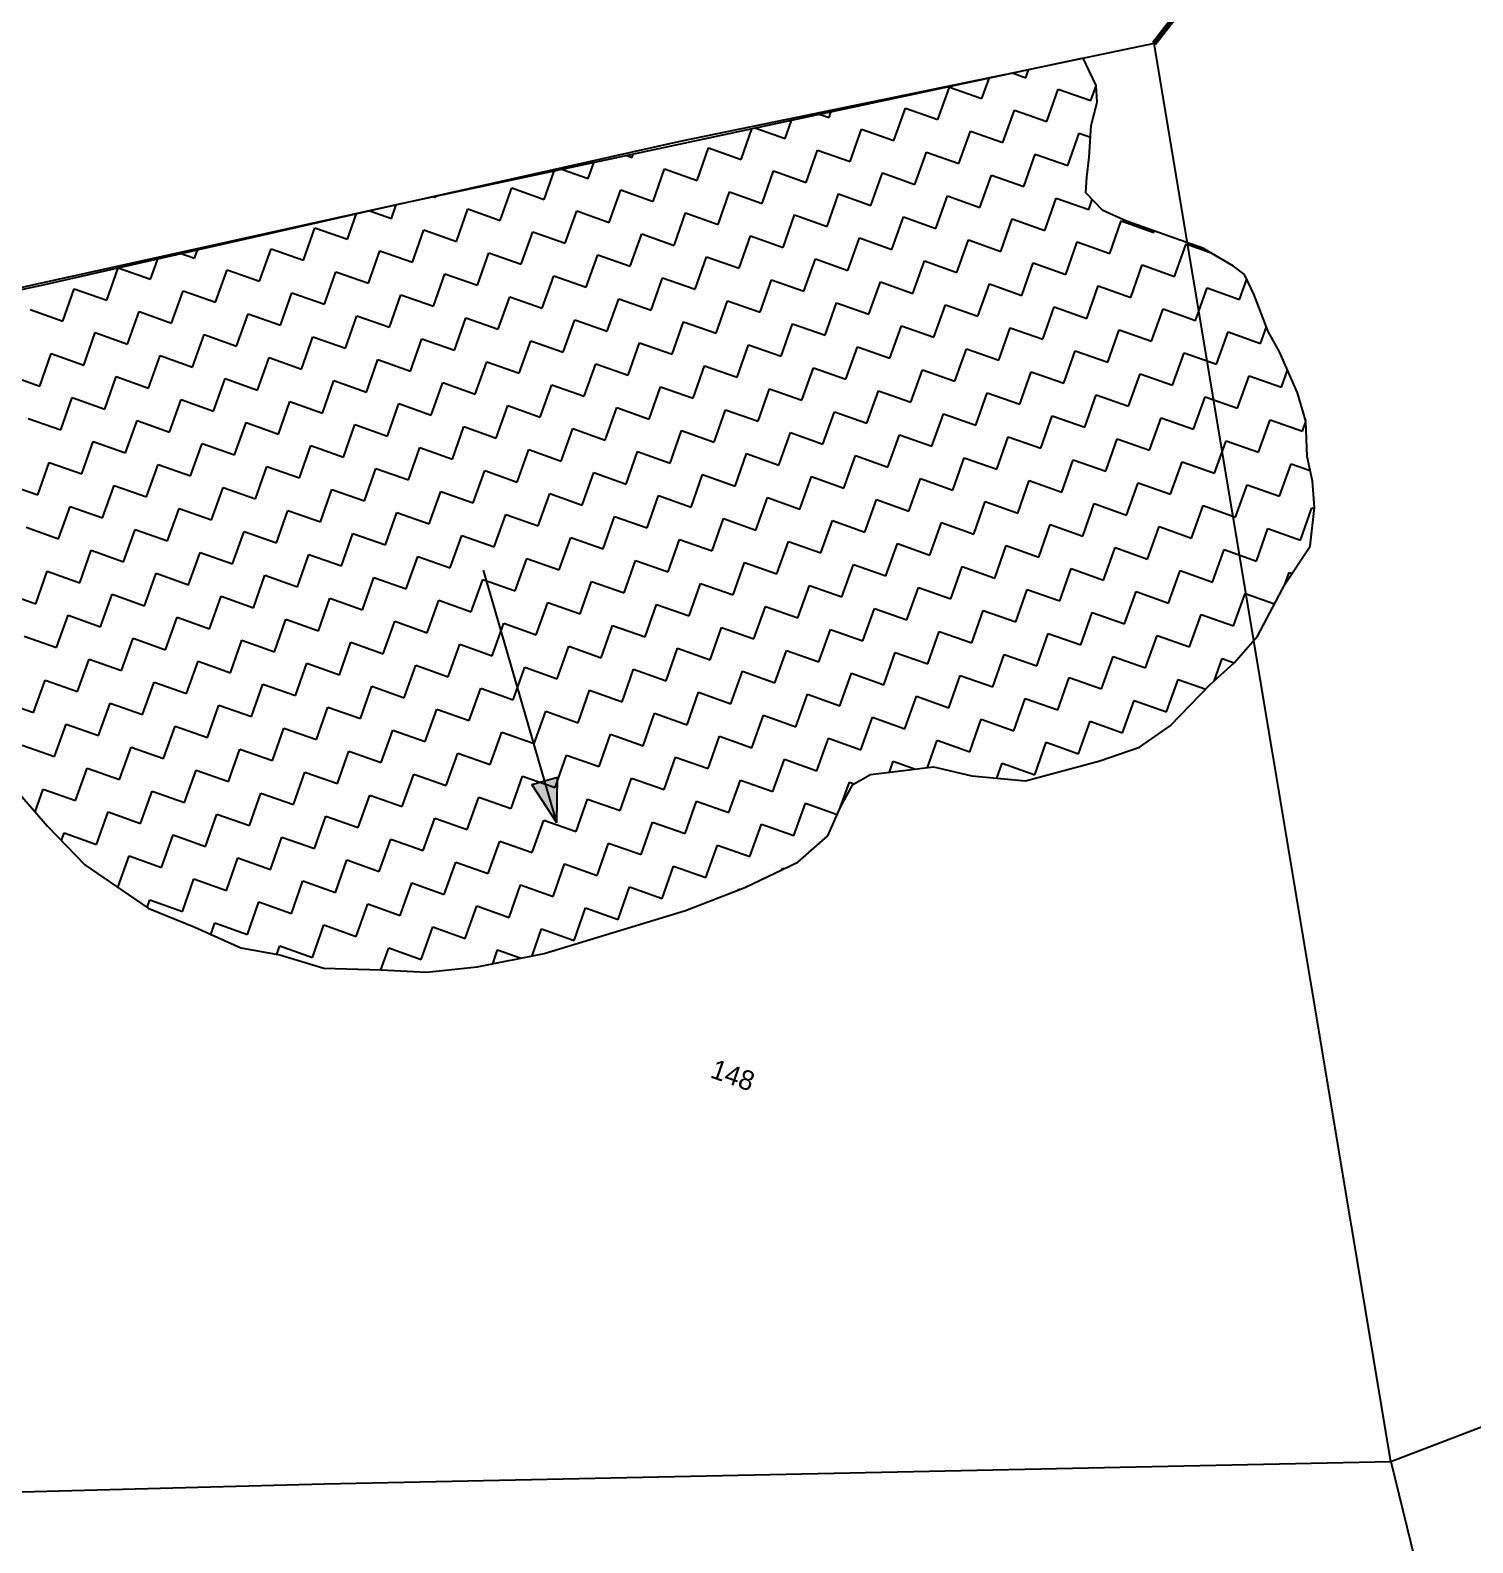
# Model space of a CAD drawing. Header units: metres. Extents: x 288063 to 291905, y 2022918 to 2025523.
# Drawn here: x 290668.3 to 290935.3, y 2024608.7 to 2024888.8 of the extents above; entities that cross this region are included whole.
import ezdxf
from ezdxf.enums import TextEntityAlignment as Align

# ---------------------------------------------------------------- set-up
doc = ezdxf.new("R2010")
doc.units = ezdxf.units.M
doc.header["$MEASUREMENT"] = 0
for name, color, linetype in [('POLY_HATCH', 12, 'Continuous'), ('POLY_PARCEL', 6, 'Continuous'), ('TEXT_PARCEL', 7, 'Continuous'), ('V_BOUND_LINE', 7, 'Continuous')]:
    doc.layers.add(name, color=color, linetype=linetype)
doc.styles.add('TEXT_MAP', font='', dxfattribs={"height": 1.8})
doc.styles.get('TEXT_MAP').set_extended_font_data('Kruti Dev 050')

msp = doc.modelspace()

# ---------------------------------------------------------------- hatches: boundary and pattern name
h = msp.add_hatch(color=256)
h.paths.add_polyline_path([(290763.51, 2024749.83), (290761.14, 2024749.14), (290765.76, 2024742.07)])
h.paths.add_polyline_path([(290765.76, 2024742.07), (290765.89, 2024750.52), (290763.51, 2024749.83)])

# ---------------------------------------------------------------- linework, layer by layer
for points in [[(290765.76, 2024742.07), (290752.2, 2024788.86)], [(290761.14, 2024749.14), (290765.89, 2024750.52)], [(290765.76, 2024742.07), (290765.89, 2024750.52)], [(290765.76, 2024742.07), (290761.14, 2024749.14)]]:
    msp.add_lwpolyline(points)
at = {"layer": 'POLY_HATCH'}
for p, q in [((290863.23, 2024883.65), (290736.33, 2024856.58)), ((290864.36, 2024881.19), (290863.23, 2024883.65)), ((290865.59, 2024878.61), (290864.36, 2024881.19)), ((290865.79, 2024875.54), (290865.59, 2024878.61)), ((290864.69, 2024871.22), (290865.79, 2024875.54)), ((290864.33, 2024865.35), (290864.69, 2024871.22)), ((290863.87, 2024861.65), (290864.33, 2024865.35)), ((290863.69, 2024858.72), (290863.87, 2024861.65)), ((290736.33, 2024856.58), (290605.32, 2024827.67)), ((290866.83, 2024855.47), (290863.69, 2024858.72)), ((290871.26, 2024853.47), (290866.83, 2024855.47)), ((290879.26, 2024850.63), (290871.26, 2024853.47)), ((290885.36, 2024848.48), (290879.26, 2024850.63)), ((290891.05, 2024845.17), (290885.36, 2024848.48)), ((290893.07, 2024843.6), (290891.05, 2024845.17)), ((290894.79, 2024839.99), (290893.07, 2024843.6)), ((290897.47, 2024833.05), (290894.79, 2024839.99)), ((290899.58, 2024829.3), (290897.47, 2024833.05)), ((290902.89, 2024821.7), (290899.58, 2024829.3)), ((290904.45, 2024816.43), (290902.89, 2024821.7)), ((290904.71, 2024809.91), (290904.45, 2024816.43)), ((290905.65, 2024805.3), (290904.71, 2024809.91)), ((290906.07, 2024800.43), (290905.65, 2024805.3)), ((290905.25, 2024793.28), (290906.07, 2024800.43)), ((290900.64, 2024786.34), (290905.25, 2024793.28)), ((290895.48, 2024776.6), (290900.64, 2024786.34)), ((290891.17, 2024771.7), (290895.48, 2024776.6)), ((290886.75, 2024767.69), (290891.17, 2024771.7)), ((290879.33, 2024760.04), (290886.75, 2024767.69)), ((290873.63, 2024756.05), (290879.33, 2024760.04)), ((290866.3, 2024753.51), (290873.63, 2024756.05)), ((290852.55, 2024749.81), (290866.3, 2024753.51)), ((290820.59, 2024749.13), (290823.82, 2024750.98)), ((290823.82, 2024750.98), (290835.47, 2024752.43)), ((290835.47, 2024752.43), (290842.6, 2024750.76)), ((290842.6, 2024750.76), (290852.55, 2024749.81)), ((290665.09, 2024748.8), (290671.47, 2024741.4)), ((290818.21, 2024744.83), (290820.59, 2024749.13)), ((290815.94, 2024739.63), (290818.21, 2024744.83)), ((290671.47, 2024741.4), (290678.37, 2024734.24)), ((290810.35, 2024734.75), (290815.94, 2024739.63)), ((290678.37, 2024734.24), (290690.1, 2024726.23)), ((290800.55, 2024730.08), (290810.35, 2024734.75)), ((290789.61, 2024725.82), (290800.55, 2024730.08)), ((290690.1, 2024726.23), (290698.73, 2024722.75)), ((290763.44, 2024717.83), (290789.61, 2024725.82)), ((290698.73, 2024722.75), (290707.22, 2024718.88)), ((290707.22, 2024718.88), (290714.48, 2024717.6)), ((290714.48, 2024717.6), (290722.62, 2024715.14)), ((290751, 2024715.38), (290763.44, 2024717.83)), ((290722.62, 2024715.14), (290733.22, 2024714.82)), ((290733.22, 2024714.82), (290741.65, 2024714.4)), ((290741.65, 2024714.4), (290751, 2024715.38))]:
    msp.add_line(p, q, dxfattribs=at)
at = {"layer": 'POLY_HATCH', "linetype": 'Continuous'}
for p, q in [((290844.46, 2024876.18), (290845.78, 2024879.93)), ((290850.27, 2024880.89), (290852.6, 2024880.06)), ((290852.6, 2024880.06), (290853.1, 2024881.49)), ((290836.32, 2024872.3), (290838.45, 2024878.31)), ((290838.45, 2024878.31), (290844.46, 2024876.18)), ((290856.48, 2024871.92), (290858.61, 2024877.94)), ((290858.61, 2024877.94), (290864.62, 2024875.81)), ((290864.62, 2024875.81), (290865.6, 2024878.57)), ((290814.51, 2024873.26), (290816.15, 2024872.67)), ((290816.15, 2024872.67), (290816.51, 2024873.68)), ((290828.18, 2024868.42), (290830.31, 2024874.43)), ((290830.31, 2024874.43), (290836.32, 2024872.3)), ((290848.34, 2024868.04), (290850.47, 2024874.05)), ((290850.47, 2024874.05), (290856.48, 2024871.92)), ((290799.88, 2024864.91), (290801.88, 2024870.56)), ((290802.59, 2024870.71), (290808.01, 2024868.79)), ((290808.01, 2024868.79), (290809.19, 2024872.12)), ((290820.04, 2024864.53), (290822.17, 2024870.54)), ((290822.17, 2024870.54), (290828.18, 2024868.42)), ((290840.2, 2024864.16), (290842.33, 2024870.17)), ((290842.33, 2024870.17), (290848.34, 2024868.04)), ((290860.36, 2024863.78), (290862.49, 2024869.8)), ((290862.49, 2024869.8), (290864.56, 2024869.06)), ((290778.74, 2024865.63), (290779.71, 2024865.28)), ((290779.71, 2024865.28), (290779.92, 2024865.88)), ((290791.74, 2024861.03), (290793.86, 2024867.04)), ((290793.86, 2024867.04), (290799.88, 2024864.91)), ((290811.9, 2024860.65), (290814.03, 2024866.66)), ((290814.03, 2024866.66), (290820.04, 2024864.53)), ((290832.06, 2024860.28), (290834.19, 2024866.29)), ((290834.19, 2024866.29), (290840.2, 2024864.16)), ((290852.22, 2024859.9), (290854.35, 2024865.91)), ((290854.35, 2024865.91), (290860.36, 2024863.78)), ((290763.43, 2024857.52), (290765.29, 2024862.76)), ((290766.82, 2024863.08), (290771.57, 2024861.4)), ((290771.57, 2024861.4), (290772.61, 2024864.32)), ((290783.6, 2024857.14), (290785.72, 2024863.15)), ((290785.72, 2024863.15), (290791.74, 2024861.03)), ((290803.76, 2024856.77), (290805.89, 2024862.78)), ((290805.89, 2024862.78), (290811.9, 2024860.65)), ((290823.92, 2024856.39), (290826.05, 2024862.41)), ((290826.05, 2024862.41), (290832.06, 2024860.28)), ((290844.08, 2024856.02), (290846.21, 2024862.03)), ((290846.21, 2024862.03), (290852.22, 2024859.9)), ((290755.29, 2024853.63), (290757.42, 2024859.65)), ((290757.42, 2024859.65), (290763.43, 2024857.52)), ((290775.46, 2024853.26), (290777.58, 2024859.27)), ((290777.58, 2024859.27), (290783.6, 2024857.14)), ((290735.13, 2024854.01), (290736.02, 2024856.51)), ((290742.98, 2024858), (290743.27, 2024857.89)), ((290743.27, 2024857.89), (290743.34, 2024858.07)), ((290795.62, 2024852.89), (290797.75, 2024858.9)), ((290797.75, 2024858.9), (290803.76, 2024856.77)), ((290815.78, 2024852.51), (290817.91, 2024858.52)), ((290817.91, 2024858.52), (290823.92, 2024856.39)), ((290835.94, 2024852.14), (290838.07, 2024858.15)), ((290838.07, 2024858.15), (290844.08, 2024856.02)), ((290856.1, 2024851.76), (290858.23, 2024857.77)), ((290858.23, 2024857.77), (290864.24, 2024855.64)), ((290864.24, 2024855.64), (290864.89, 2024857.47)), ((290726.99, 2024850.13), (290728.68, 2024854.89)), ((290731.12, 2024855.43), (290735.13, 2024854.01)), ((290747.15, 2024849.75), (290749.28, 2024855.76)), ((290749.28, 2024855.76), (290755.29, 2024853.63)), ((290767.32, 2024849.38), (290769.45, 2024855.39)), ((290769.45, 2024855.39), (290775.46, 2024853.26)), ((290787.48, 2024849), (290789.61, 2024855.01)), ((290789.61, 2024855.01), (290795.62, 2024852.89)), ((290807.64, 2024848.63), (290809.77, 2024854.64)), ((290809.77, 2024854.64), (290815.78, 2024852.51)), ((290827.8, 2024848.25), (290829.93, 2024854.27)), ((290829.93, 2024854.27), (290835.94, 2024852.14)), ((290847.96, 2024847.88), (290850.09, 2024853.89)), ((290850.09, 2024853.89), (290856.1, 2024851.76)), ((290718.85, 2024846.24), (290720.98, 2024852.26)), ((290720.98, 2024852.26), (290726.99, 2024850.13)), ((290739.02, 2024845.87), (290741.14, 2024851.88)), ((290741.14, 2024851.88), (290747.15, 2024849.75)), ((290759.18, 2024845.5), (290761.31, 2024851.51)), ((290761.31, 2024851.51), (290767.32, 2024849.38)), ((290779.34, 2024845.12), (290781.47, 2024851.13)), ((290781.47, 2024851.13), (290787.48, 2024849)), ((290868.13, 2024847.51), (290870.25, 2024853.52)), ((290870.25, 2024853.52), (290876.27, 2024851.39)), ((290876.27, 2024851.39), (290876.36, 2024851.66)), ((290698.69, 2024846.62), (290699.33, 2024848.41)), ((290710.71, 2024842.36), (290712.84, 2024848.37)), ((290712.84, 2024848.37), (290718.85, 2024846.24)), ((290730.88, 2024841.99), (290733, 2024848)), ((290733, 2024848), (290739.02, 2024845.87)), ((290799.5, 2024844.75), (290801.63, 2024850.76)), ((290801.63, 2024850.76), (290807.64, 2024848.63)), ((290819.66, 2024844.37), (290821.79, 2024850.38)), ((290821.79, 2024850.38), (290827.8, 2024848.25)), ((290839.82, 2024844), (290841.95, 2024850.01)), ((290841.95, 2024850.01), (290847.96, 2024847.88)), ((290859.99, 2024843.62), (290862.11, 2024849.63)), ((290862.11, 2024849.63), (290868.13, 2024847.51)), ((290880.15, 2024843.25), (290882.28, 2024849.26)), ((290882.28, 2024849.26), (290886.72, 2024847.69)), ((290690.55, 2024842.74), (290691.99, 2024846.79)), ((290695.81, 2024847.64), (290698.69, 2024846.62)), ((290751.04, 2024841.61), (290753.17, 2024847.62)), ((290753.17, 2024847.62), (290759.18, 2024845.5)), ((290771.2, 2024841.24), (290773.33, 2024847.25)), ((290773.33, 2024847.25), (290779.34, 2024845.12)), ((290791.36, 2024840.86), (290793.49, 2024846.87)), ((290793.49, 2024846.87), (290799.5, 2024844.75)), ((290811.52, 2024840.49), (290813.65, 2024846.5)), ((290813.65, 2024846.5), (290819.66, 2024844.37)), ((290831.68, 2024840.11), (290833.81, 2024846.13)), ((290833.81, 2024846.13), (290839.82, 2024844)), ((290851.85, 2024839.74), (290853.98, 2024845.75)), ((290853.98, 2024845.75), (290859.99, 2024843.62)), ((290872.01, 2024839.37), (290874.14, 2024845.38)), ((290874.14, 2024845.38), (290880.15, 2024843.25)), ((290682.41, 2024838.85), (290684.54, 2024844.86)), ((290684.54, 2024844.86), (290690.55, 2024842.74)), ((290702.57, 2024838.48), (290704.7, 2024844.49)), ((290704.7, 2024844.49), (290710.71, 2024842.36)), ((290722.74, 2024838.1), (290724.86, 2024844.12)), ((290724.86, 2024844.12), (290730.88, 2024841.99)), ((290742.9, 2024837.73), (290745.03, 2024843.74)), ((290745.03, 2024843.74), (290751.04, 2024841.61)), ((290763.06, 2024837.36), (290765.19, 2024843.37)), ((290765.19, 2024843.37), (290771.2, 2024841.24)), ((290783.22, 2024836.98), (290785.35, 2024842.99)), ((290785.35, 2024842.99), (290791.36, 2024840.86)), ((290803.38, 2024836.61), (290805.51, 2024842.62)), ((290805.51, 2024842.62), (290811.52, 2024840.49)), ((290892.17, 2024838.99), (290893.49, 2024842.72)), ((290674.27, 2024834.97), (290676.4, 2024840.98)), ((290676.4, 2024840.98), (290682.41, 2024838.85)), ((290694.43, 2024834.6), (290696.56, 2024840.61)), ((290696.56, 2024840.61), (290702.57, 2024838.48)), ((290714.6, 2024834.22), (290716.72, 2024840.23)), ((290716.72, 2024840.23), (290722.74, 2024838.1)), ((290734.76, 2024833.85), (290736.89, 2024839.86)), ((290736.89, 2024839.86), (290742.9, 2024837.73)), ((290823.55, 2024836.23), (290825.67, 2024842.24)), ((290825.67, 2024842.24), (290831.68, 2024840.11)), ((290843.71, 2024835.86), (290845.84, 2024841.87)), ((290845.84, 2024841.87), (290851.85, 2024839.74)), ((290863.87, 2024835.48), (290866, 2024841.49)), ((290866, 2024841.49), (290872.01, 2024839.37)), ((290884.03, 2024835.11), (290886.16, 2024841.12)), ((290886.16, 2024841.12), (290892.17, 2024838.99)), ((290668.26, 2024837.1), (290674.27, 2024834.97)), ((290754.92, 2024833.47), (290757.05, 2024839.48)), ((290757.05, 2024839.48), (290763.06, 2024837.36)), ((290775.08, 2024833.1), (290777.21, 2024839.11)), ((290777.21, 2024839.11), (290783.22, 2024836.98)), ((290795.24, 2024832.72), (290797.37, 2024838.74)), ((290797.37, 2024838.74), (290803.38, 2024836.61)), ((290815.41, 2024832.35), (290817.53, 2024838.36)), ((290817.53, 2024838.36), (290823.55, 2024836.23)), ((290835.57, 2024831.97), (290837.7, 2024837.99)), ((290837.7, 2024837.99), (290843.71, 2024835.86)), ((290855.73, 2024831.6), (290857.86, 2024837.61)), ((290857.86, 2024837.61), (290863.87, 2024835.48)), ((290875.89, 2024831.23), (290878.02, 2024837.24)), ((290878.02, 2024837.24), (290884.03, 2024835.11)), ((290686.29, 2024830.71), (290688.42, 2024836.73)), ((290688.42, 2024836.73), (290694.43, 2024834.6)), ((290706.46, 2024830.34), (290708.58, 2024836.35)), ((290708.58, 2024836.35), (290714.6, 2024834.22)), ((290726.62, 2024829.97), (290728.75, 2024835.98)), ((290728.75, 2024835.98), (290734.76, 2024833.85)), ((290746.78, 2024829.59), (290748.91, 2024835.6)), ((290748.91, 2024835.6), (290754.92, 2024833.47)), ((290766.94, 2024829.22), (290769.07, 2024835.23)), ((290769.07, 2024835.23), (290775.08, 2024833.1)), ((290787.1, 2024828.84), (290789.23, 2024834.85)), ((290789.23, 2024834.85), (290795.24, 2024832.72)), ((290807.27, 2024828.47), (290809.39, 2024834.48)), ((290809.39, 2024834.48), (290815.41, 2024832.35)), ((290827.43, 2024828.09), (290829.56, 2024834.1)), ((290829.56, 2024834.1), (290835.57, 2024831.97)), ((290678.15, 2024826.83), (290680.28, 2024832.84)), ((290680.28, 2024832.84), (290686.29, 2024830.71)), ((290698.32, 2024826.46), (290700.45, 2024832.47)), ((290700.45, 2024832.47), (290706.46, 2024830.34)), ((290718.48, 2024826.08), (290720.61, 2024832.09)), ((290720.61, 2024832.09), (290726.62, 2024829.97)), ((290738.64, 2024825.71), (290740.77, 2024831.72)), ((290740.77, 2024831.72), (290746.78, 2024829.59)), ((290758.8, 2024825.33), (290760.93, 2024831.34)), ((290760.93, 2024831.34), (290766.94, 2024829.22)), ((290847.59, 2024827.72), (290849.72, 2024833.73)), ((290849.72, 2024833.73), (290855.73, 2024831.6)), ((290867.75, 2024827.34), (290869.88, 2024833.35)), ((290869.88, 2024833.35), (290875.89, 2024831.23)), ((290887.91, 2024826.97), (290890.04, 2024832.98)), ((290890.04, 2024832.98), (290896.05, 2024830.85)), ((290896.05, 2024830.85), (290897.14, 2024833.91)), ((290670.02, 2024822.95), (290672.14, 2024828.96)), ((290672.14, 2024828.96), (290678.15, 2024826.83)), ((290690.18, 2024822.57), (290692.31, 2024828.59)), ((290692.31, 2024828.59), (290698.32, 2024826.46)), ((290778.96, 2024824.96), (290781.09, 2024830.97)), ((290781.09, 2024830.97), (290787.1, 2024828.84)), ((290799.13, 2024824.58), (290801.25, 2024830.6)), ((290801.25, 2024830.6), (290807.27, 2024828.47)), ((290819.29, 2024824.21), (290821.42, 2024830.22)), ((290821.42, 2024830.22), (290827.43, 2024828.09)), ((290839.45, 2024823.84), (290841.58, 2024829.85)), ((290841.58, 2024829.85), (290847.59, 2024827.72)), ((290859.61, 2024823.46), (290861.74, 2024829.47)), ((290861.74, 2024829.47), (290867.75, 2024827.34)), ((290879.77, 2024823.09), (290881.9, 2024829.1)), ((290881.9, 2024829.1), (290887.91, 2024826.97)), ((290710.34, 2024822.2), (290712.47, 2024828.21)), ((290712.47, 2024828.21), (290718.48, 2024826.08)), ((290730.5, 2024821.83), (290732.63, 2024827.84)), ((290732.63, 2024827.84), (290738.64, 2024825.71)), ((290750.66, 2024821.45), (290752.79, 2024827.46)), ((290752.79, 2024827.46), (290758.8, 2024825.33)), ((290770.82, 2024821.08), (290772.95, 2024827.09)), ((290772.95, 2024827.09), (290778.96, 2024824.96)), ((290790.99, 2024820.7), (290793.12, 2024826.71)), ((290793.12, 2024826.71), (290799.13, 2024824.58)), ((290811.15, 2024820.33), (290813.28, 2024826.34)), ((290813.28, 2024826.34), (290819.29, 2024824.21)), ((290831.31, 2024819.95), (290833.44, 2024825.96)), ((290833.44, 2024825.96), (290839.45, 2024823.84)), ((290851.47, 2024819.58), (290853.6, 2024825.59)), ((290853.6, 2024825.59), (290859.61, 2024823.46)), ((290899.94, 2024822.71), (290901.06, 2024825.89)), ((290664, 2024825.08), (290670.02, 2024822.95)), ((290682.04, 2024818.69), (290684.17, 2024824.7)), ((290684.17, 2024824.7), (290690.18, 2024822.57)), ((290702.2, 2024818.32), (290704.33, 2024824.33)), ((290704.33, 2024824.33), (290710.34, 2024822.2)), ((290722.36, 2024817.94), (290724.49, 2024823.95)), ((290724.49, 2024823.95), (290730.5, 2024821.83)), ((290742.52, 2024817.57), (290744.65, 2024823.58)), ((290744.65, 2024823.58), (290750.66, 2024821.45)), ((290762.68, 2024817.19), (290764.81, 2024823.2)), ((290764.81, 2024823.2), (290770.82, 2024821.08)), ((290782.85, 2024816.82), (290784.98, 2024822.83)), ((290784.98, 2024822.83), (290790.99, 2024820.7)), ((290871.63, 2024819.2), (290873.76, 2024825.21)), ((290873.76, 2024825.21), (290879.77, 2024823.09)), ((290891.8, 2024818.83), (290893.92, 2024824.84)), ((290893.92, 2024824.84), (290899.94, 2024822.71)), ((290673.9, 2024814.81), (290676.03, 2024820.82)), ((290676.03, 2024820.82), (290682.04, 2024818.69)), ((290694.06, 2024814.43), (290696.19, 2024820.45)), ((290696.19, 2024820.45), (290702.2, 2024818.32)), ((290714.22, 2024814.06), (290716.35, 2024820.07)), ((290716.35, 2024820.07), (290722.36, 2024817.94)), ((290803.01, 2024816.44), (290805.14, 2024822.46)), ((290805.14, 2024822.46), (290811.15, 2024820.33)), ((290823.17, 2024816.07), (290825.3, 2024822.08)), ((290825.3, 2024822.08), (290831.31, 2024819.95)), ((290843.33, 2024815.7), (290845.46, 2024821.71)), ((290845.46, 2024821.71), (290851.47, 2024819.58)), ((290863.49, 2024815.32), (290865.62, 2024821.33)), ((290865.62, 2024821.33), (290871.63, 2024819.2)), ((290883.66, 2024814.95), (290885.78, 2024820.96)), ((290885.78, 2024820.96), (290891.8, 2024818.83)), ((290734.38, 2024813.69), (290736.51, 2024819.7)), ((290736.51, 2024819.7), (290742.52, 2024817.57)), ((290754.55, 2024813.31), (290756.67, 2024819.32)), ((290756.67, 2024819.32), (290762.68, 2024817.19)), ((290774.71, 2024812.94), (290776.84, 2024818.95)), ((290776.84, 2024818.95), (290782.85, 2024816.82)), ((290794.87, 2024812.56), (290797, 2024818.57)), ((290797, 2024818.57), (290803.01, 2024816.44)), ((290815.03, 2024812.19), (290817.16, 2024818.2)), ((290817.16, 2024818.2), (290823.17, 2024816.07)), ((290835.19, 2024811.81), (290837.32, 2024817.82)), ((290837.32, 2024817.82), (290843.33, 2024815.7)), ((290855.35, 2024811.44), (290857.48, 2024817.45)), ((290857.48, 2024817.45), (290863.49, 2024815.32)), ((290667.89, 2024816.94), (290673.9, 2024814.81)), ((290685.92, 2024810.55), (290688.05, 2024816.56)), ((290688.05, 2024816.56), (290694.06, 2024814.43)), ((290706.08, 2024810.18), (290708.21, 2024816.19)), ((290708.21, 2024816.19), (290714.22, 2024814.06)), ((290726.24, 2024809.8), (290728.37, 2024815.81)), ((290728.37, 2024815.81), (290734.38, 2024813.69)), ((290746.41, 2024809.43), (290748.53, 2024815.44)), ((290748.53, 2024815.44), (290754.55, 2024813.31)), ((290766.57, 2024809.05), (290768.7, 2024815.07)), ((290768.7, 2024815.07), (290774.71, 2024812.94)), ((290786.73, 2024808.68), (290788.86, 2024814.69)), ((290788.86, 2024814.69), (290794.87, 2024812.56)), ((290875.52, 2024811.06), (290877.65, 2024817.08)), ((290877.65, 2024817.08), (290883.66, 2024814.95)), ((290895.68, 2024810.69), (290897.81, 2024816.7)), ((290897.81, 2024816.7), (290903.82, 2024814.57)), ((290903.82, 2024814.57), (290904.45, 2024816.37)), ((290677.78, 2024806.67), (290679.91, 2024812.68)), ((290679.91, 2024812.68), (290685.92, 2024810.55)), ((290697.94, 2024806.3), (290700.07, 2024812.31)), ((290700.07, 2024812.31), (290706.08, 2024810.18)), ((290718.1, 2024805.92), (290720.23, 2024811.93)), ((290720.23, 2024811.93), (290726.24, 2024809.8)), ((290738.27, 2024805.55), (290740.39, 2024811.56)), ((290740.39, 2024811.56), (290746.41, 2024809.43)), ((290806.89, 2024808.31), (290809.02, 2024814.32)), ((290809.02, 2024814.32), (290815.03, 2024812.19)), ((290827.05, 2024807.93), (290829.18, 2024813.94)), ((290829.18, 2024813.94), (290835.19, 2024811.81)), ((290847.22, 2024807.56), (290849.34, 2024813.57)), ((290849.34, 2024813.57), (290855.35, 2024811.44)), ((290867.38, 2024807.18), (290869.51, 2024813.19)), ((290869.51, 2024813.19), (290875.52, 2024811.06)), ((290887.54, 2024806.81), (290889.67, 2024812.82)), ((290889.67, 2024812.82), (290895.68, 2024810.69)), ((290669.64, 2024802.79), (290671.77, 2024808.8)), ((290671.77, 2024808.8), (290677.78, 2024806.67)), ((290758.43, 2024805.17), (290760.56, 2024811.18)), ((290760.56, 2024811.18), (290766.57, 2024809.05)), ((290778.59, 2024804.8), (290780.72, 2024810.81)), ((290780.72, 2024810.81), (290786.73, 2024808.68)), ((290798.75, 2024804.42), (290800.88, 2024810.43)), ((290800.88, 2024810.43), (290806.89, 2024808.31)), ((290818.91, 2024804.05), (290821.04, 2024810.06)), ((290821.04, 2024810.06), (290827.05, 2024807.93)), ((290839.08, 2024803.67), (290841.2, 2024809.68)), ((290841.2, 2024809.68), (290847.22, 2024807.56)), ((290859.24, 2024803.3), (290861.37, 2024809.31)), ((290861.37, 2024809.31), (290867.38, 2024807.18)), ((290879.4, 2024802.92), (290881.53, 2024808.94)), ((290881.53, 2024808.94), (290887.54, 2024806.81)), ((290689.8, 2024802.41), (290691.93, 2024808.42)), ((290691.93, 2024808.42), (290697.94, 2024806.3)), ((290709.96, 2024802.04), (290712.09, 2024808.05)), ((290712.09, 2024808.05), (290718.1, 2024805.92)), ((290730.13, 2024801.66), (290732.25, 2024807.67)), ((290732.25, 2024807.67), (290738.27, 2024805.55)), ((290750.29, 2024801.29), (290752.42, 2024807.3)), ((290752.42, 2024807.3), (290758.43, 2024805.17)), ((290770.45, 2024800.91), (290772.58, 2024806.93)), ((290772.58, 2024806.93), (290778.59, 2024804.8)), ((290790.61, 2024800.54), (290792.74, 2024806.55)), ((290792.74, 2024806.55), (290798.75, 2024804.42)), ((290810.77, 2024800.17), (290812.9, 2024806.18)), ((290812.9, 2024806.18), (290818.91, 2024804.05)), ((290899.56, 2024802.55), (290901.69, 2024808.56)), ((290901.69, 2024808.56), (290905.24, 2024807.3)), ((290663.63, 2024804.92), (290669.64, 2024802.79)), ((290681.66, 2024798.53), (290683.79, 2024804.54)), ((290683.79, 2024804.54), (290689.8, 2024802.41)), ((290701.82, 2024798.16), (290703.95, 2024804.17)), ((290703.95, 2024804.17), (290709.96, 2024802.04)), ((290721.99, 2024797.78), (290724.12, 2024803.79)), ((290724.12, 2024803.79), (290730.13, 2024801.66)), ((290742.15, 2024797.41), (290744.28, 2024803.42)), ((290744.28, 2024803.42), (290750.29, 2024801.29)), ((290830.94, 2024799.79), (290833.06, 2024805.8)), ((290833.06, 2024805.8), (290839.08, 2024803.67)), ((290851.1, 2024799.42), (290853.23, 2024805.43)), ((290853.23, 2024805.43), (290859.24, 2024803.3)), ((290871.26, 2024799.04), (290873.39, 2024805.05)), ((290873.39, 2024805.05), (290879.4, 2024802.92)), ((290891.42, 2024798.67), (290893.55, 2024804.68)), ((290893.55, 2024804.68), (290899.56, 2024802.55)), ((290673.52, 2024794.65), (290675.65, 2024800.66)), ((290675.65, 2024800.66), (290681.66, 2024798.53)), ((290762.31, 2024797.03), (290764.44, 2024803.04)), ((290764.44, 2024803.04), (290770.45, 2024800.91)), ((290782.47, 2024796.66), (290784.6, 2024802.67)), ((290784.6, 2024802.67), (290790.61, 2024800.54)), ((290802.63, 2024796.28), (290804.76, 2024802.29)), ((290804.76, 2024802.29), (290810.77, 2024800.17)), ((290822.8, 2024795.91), (290824.92, 2024801.92)), ((290824.92, 2024801.92), (290830.94, 2024799.79)), ((290842.96, 2024795.53), (290845.09, 2024801.54)), ((290845.09, 2024801.54), (290851.1, 2024799.42)), ((290863.12, 2024795.16), (290865.25, 2024801.17)), ((290865.25, 2024801.17), (290871.26, 2024799.04)), ((290883.28, 2024794.78), (290885.41, 2024800.8)), ((290885.41, 2024800.8), (290891.42, 2024798.67)), ((290903.44, 2024794.41), (290905.57, 2024800.42)), ((290905.57, 2024800.42), (290906.05, 2024800.25)), ((290693.69, 2024794.27), (290695.81, 2024800.28)), ((290695.81, 2024800.28), (290701.82, 2024798.16)), ((290713.85, 2024793.9), (290715.98, 2024799.91)), ((290715.98, 2024799.91), (290721.99, 2024797.78)), ((290734.01, 2024793.52), (290736.14, 2024799.53)), ((290736.14, 2024799.53), (290742.15, 2024797.41)), ((290754.17, 2024793.15), (290756.3, 2024799.16)), ((290756.3, 2024799.16), (290762.31, 2024797.03)), ((290774.33, 2024792.77), (290776.46, 2024798.79)), ((290776.46, 2024798.79), (290782.47, 2024796.66)), ((290794.49, 2024792.4), (290796.62, 2024798.41)), ((290796.62, 2024798.41), (290802.63, 2024796.28)), ((290814.66, 2024792.03), (290816.78, 2024798.04)), ((290816.78, 2024798.04), (290822.8, 2024795.91)), ((290834.82, 2024791.65), (290836.95, 2024797.66)), ((290836.95, 2024797.66), (290842.96, 2024795.53)), ((290667.51, 2024796.78), (290673.52, 2024794.65)), ((290685.55, 2024790.39), (290687.67, 2024796.4)), ((290687.67, 2024796.4), (290693.69, 2024794.27)), ((290705.71, 2024790.02), (290707.84, 2024796.03)), ((290707.84, 2024796.03), (290713.85, 2024793.9)), ((290725.87, 2024789.64), (290728, 2024795.65)), ((290728, 2024795.65), (290734.01, 2024793.52)), ((290746.03, 2024789.27), (290748.16, 2024795.28)), ((290748.16, 2024795.28), (290754.17, 2024793.15)), ((290766.19, 2024788.89), (290768.32, 2024794.9)), ((290768.32, 2024794.9), (290774.33, 2024792.77)), ((290854.98, 2024791.28), (290857.11, 2024797.29)), ((290857.11, 2024797.29), (290863.12, 2024795.16)), ((290875.14, 2024790.9), (290877.27, 2024796.91)), ((290877.27, 2024796.91), (290883.28, 2024794.78)), ((290895.3, 2024790.53), (290897.43, 2024796.54)), ((290897.43, 2024796.54), (290903.44, 2024794.41)), ((290677.41, 2024786.51), (290679.53, 2024792.52)), ((290679.53, 2024792.52), (290685.55, 2024790.39)), ((290697.57, 2024786.13), (290699.7, 2024792.14)), ((290699.7, 2024792.14), (290705.71, 2024790.02)), ((290786.35, 2024788.52), (290788.48, 2024794.53)), ((290788.48, 2024794.53), (290794.49, 2024792.4)), ((290806.52, 2024788.14), (290808.65, 2024794.15)), ((290808.65, 2024794.15), (290814.66, 2024792.03)), ((290826.68, 2024787.77), (290828.81, 2024793.78)), ((290828.81, 2024793.78), (290834.82, 2024791.65)), ((290846.84, 2024787.39), (290848.97, 2024793.41)), ((290848.97, 2024793.41), (290854.98, 2024791.28)), ((290867, 2024787.02), (290869.13, 2024793.03)), ((290869.13, 2024793.03), (290875.14, 2024790.9)), ((290887.16, 2024786.64), (290889.29, 2024792.66)), ((290889.29, 2024792.66), (290895.3, 2024790.53)), ((290717.73, 2024785.76), (290719.86, 2024791.77)), ((290719.86, 2024791.77), (290725.87, 2024789.64)), ((290737.89, 2024785.38), (290740.02, 2024791.4)), ((290740.02, 2024791.4), (290746.03, 2024789.27)), ((290758.05, 2024785.01), (290760.18, 2024791.02)), ((290760.18, 2024791.02), (290766.19, 2024788.89)), ((290778.22, 2024784.64), (290780.34, 2024790.65)), ((290780.34, 2024790.65), (290786.35, 2024788.52)), ((290798.38, 2024784.26), (290800.51, 2024790.27)), ((290800.51, 2024790.27), (290806.52, 2024788.14)), ((290818.54, 2024783.89), (290820.67, 2024789.9)), ((290820.67, 2024789.9), (290826.68, 2024787.77)), ((290838.7, 2024783.51), (290840.83, 2024789.52)), ((290840.83, 2024789.52), (290846.84, 2024787.39)), ((290858.86, 2024783.14), (290860.99, 2024789.15)), ((290860.99, 2024789.15), (290867, 2024787.02)), ((290669.27, 2024782.63), (290671.39, 2024788.64)), ((290671.39, 2024788.64), (290677.41, 2024786.51)), ((290689.43, 2024782.25), (290691.56, 2024788.26)), ((290691.56, 2024788.26), (290697.57, 2024786.13)), ((290709.59, 2024781.88), (290711.72, 2024787.89)), ((290711.72, 2024787.89), (290717.73, 2024785.76)), ((290729.75, 2024781.5), (290731.88, 2024787.51)), ((290731.88, 2024787.51), (290737.89, 2024785.38)), ((290749.91, 2024781.13), (290752.04, 2024787.14)), ((290752.04, 2024787.14), (290758.05, 2024785.01)), ((290770.08, 2024780.75), (290772.2, 2024786.76)), ((290772.2, 2024786.76), (290778.22, 2024784.64)), ((290790.24, 2024780.38), (290792.37, 2024786.39)), ((290792.37, 2024786.39), (290798.38, 2024784.26)), ((290879.02, 2024782.76), (290881.15, 2024788.77)), ((290881.15, 2024788.77), (290887.16, 2024786.64)), ((290900.47, 2024786.01), (290901.32, 2024788.4)), ((290901.32, 2024788.4), (290901.88, 2024788.2)), ((290663.25, 2024784.75), (290669.27, 2024782.63)), ((290681.29, 2024778.37), (290683.42, 2024784.38)), ((290683.42, 2024784.38), (290689.43, 2024782.25)), ((290701.45, 2024777.99), (290703.58, 2024784)), ((290703.58, 2024784), (290709.59, 2024781.88)), ((290721.61, 2024777.62), (290723.74, 2024783.63)), ((290723.74, 2024783.63), (290729.75, 2024781.5)), ((290810.4, 2024780), (290812.53, 2024786.01)), ((290812.53, 2024786.01), (290818.54, 2024783.89)), ((290830.56, 2024779.63), (290832.69, 2024785.64)), ((290832.69, 2024785.64), (290838.7, 2024783.51)), ((290850.72, 2024779.25), (290852.85, 2024785.27)), ((290852.85, 2024785.27), (290858.86, 2024783.14)), ((290870.89, 2024778.88), (290873.01, 2024784.89)), ((290873.01, 2024784.89), (290879.02, 2024782.76)), ((290891.05, 2024778.51), (290893.18, 2024784.52)), ((290893.18, 2024784.52), (290898.65, 2024782.58)), ((290741.77, 2024777.24), (290743.9, 2024783.26)), ((290743.9, 2024783.26), (290749.91, 2024781.13)), ((290761.94, 2024776.87), (290764.06, 2024782.88)), ((290764.06, 2024782.88), (290770.08, 2024780.75)), ((290782.1, 2024776.5), (290784.23, 2024782.51)), ((290784.23, 2024782.51), (290790.24, 2024780.38)), ((290802.26, 2024776.12), (290804.39, 2024782.13)), ((290804.39, 2024782.13), (290810.4, 2024780)), ((290822.42, 2024775.75), (290824.55, 2024781.76)), ((290824.55, 2024781.76), (290830.56, 2024779.63)), ((290842.58, 2024775.37), (290844.71, 2024781.38)), ((290844.71, 2024781.38), (290850.72, 2024779.25)), ((290862.75, 2024775), (290864.87, 2024781.01)), ((290864.87, 2024781.01), (290870.89, 2024778.88)), ((290673.15, 2024774.49), (290675.28, 2024780.5)), ((290675.28, 2024780.5), (290681.29, 2024778.37)), ((290693.31, 2024774.11), (290695.44, 2024780.12)), ((290695.44, 2024780.12), (290701.45, 2024777.99)), ((290713.47, 2024773.74), (290715.6, 2024779.75)), ((290715.6, 2024779.75), (290721.61, 2024777.62)), ((290733.63, 2024773.36), (290735.76, 2024779.37)), ((290735.76, 2024779.37), (290741.77, 2024777.24)), ((290753.8, 2024772.99), (290755.92, 2024779)), ((290755.92, 2024779), (290761.94, 2024776.87)), ((290773.96, 2024772.61), (290776.09, 2024778.62)), ((290776.09, 2024778.62), (290782.1, 2024776.5)), ((290794.12, 2024772.24), (290796.25, 2024778.25)), ((290796.25, 2024778.25), (290802.26, 2024776.12)), ((290882.91, 2024774.62), (290885.04, 2024780.63)), ((290885.04, 2024780.63), (290891.05, 2024778.51)), ((290667.14, 2024776.61), (290673.15, 2024774.49)), ((290685.17, 2024770.23), (290687.3, 2024776.24)), ((290687.3, 2024776.24), (290693.31, 2024774.11)), ((290705.33, 2024769.85), (290707.46, 2024775.87)), ((290707.46, 2024775.87), (290713.47, 2024773.74)), ((290725.49, 2024769.48), (290727.62, 2024775.49)), ((290727.62, 2024775.49), (290733.63, 2024773.36)), ((290814.28, 2024771.86), (290816.41, 2024777.87)), ((290816.41, 2024777.87), (290822.42, 2024775.75)), ((290834.44, 2024771.49), (290836.57, 2024777.5)), ((290836.57, 2024777.5), (290842.58, 2024775.37)), ((290854.61, 2024771.11), (290856.73, 2024777.13)), ((290856.73, 2024777.13), (290862.75, 2024775)), ((290874.77, 2024770.74), (290876.9, 2024776.75)), ((290876.9, 2024776.75), (290882.91, 2024774.62)), ((290677.03, 2024766.35), (290679.16, 2024772.36)), ((290679.16, 2024772.36), (290685.17, 2024770.23)), ((290745.66, 2024769.1), (290747.79, 2024775.12)), ((290747.79, 2024775.12), (290753.8, 2024772.99)), ((290765.82, 2024768.73), (290767.95, 2024774.74)), ((290767.95, 2024774.74), (290773.96, 2024772.61)), ((290785.98, 2024768.36), (290788.11, 2024774.37)), ((290788.11, 2024774.37), (290794.12, 2024772.24)), ((290806.14, 2024767.98), (290808.27, 2024773.99)), ((290808.27, 2024773.99), (290814.28, 2024771.86)), ((290826.3, 2024767.61), (290828.43, 2024773.62)), ((290828.43, 2024773.62), (290834.44, 2024771.49)), ((290846.47, 2024767.23), (290848.59, 2024773.24)), ((290848.59, 2024773.24), (290854.61, 2024771.11)), ((290866.63, 2024766.86), (290868.76, 2024772.87)), ((290868.76, 2024772.87), (290874.77, 2024770.74)), ((290887.44, 2024768.31), (290888.92, 2024772.49)), ((290888.92, 2024772.49), (290891.17, 2024771.7)), ((290697.19, 2024765.97), (290699.32, 2024771.98)), ((290699.32, 2024771.98), (290705.33, 2024769.85)), ((290717.35, 2024765.6), (290719.48, 2024771.61)), ((290719.48, 2024771.61), (290725.49, 2024769.48)), ((290737.52, 2024765.22), (290739.65, 2024771.23)), ((290739.65, 2024771.23), (290745.66, 2024769.1)), ((290757.68, 2024764.85), (290759.81, 2024770.86)), ((290759.81, 2024770.86), (290765.82, 2024768.73)), ((290777.84, 2024764.47), (290779.97, 2024770.48)), ((290779.97, 2024770.48), (290785.98, 2024768.36)), ((290798, 2024764.1), (290800.13, 2024770.11)), ((290800.13, 2024770.11), (290806.14, 2024767.98)), ((290818.16, 2024763.72), (290820.29, 2024769.74)), ((290820.29, 2024769.74), (290826.3, 2024767.61)), ((290668.89, 2024762.46), (290671.02, 2024768.47)), ((290671.02, 2024768.47), (290677.03, 2024766.35)), ((290689.05, 2024762.09), (290691.18, 2024768.1)), ((290691.18, 2024768.1), (290697.19, 2024765.97)), ((290709.22, 2024761.71), (290711.34, 2024767.73)), ((290711.34, 2024767.73), (290717.35, 2024765.6)), ((290729.38, 2024761.34), (290731.51, 2024767.35)), ((290731.51, 2024767.35), (290737.52, 2024765.22)), ((290749.54, 2024760.97), (290751.67, 2024766.98)), ((290751.67, 2024766.98), (290757.68, 2024764.85)), ((290838.33, 2024763.35), (290840.45, 2024769.36)), ((290840.45, 2024769.36), (290846.47, 2024767.23)), ((290858.49, 2024762.98), (290860.62, 2024768.99)), ((290860.62, 2024768.99), (290866.63, 2024766.86)), ((290878.65, 2024762.6), (290880.78, 2024768.61)), ((290880.78, 2024768.61), (290885.89, 2024766.8)), ((290662.88, 2024764.59), (290668.89, 2024762.46)), ((290680.91, 2024758.21), (290683.04, 2024764.22)), ((290683.04, 2024764.22), (290689.05, 2024762.09)), ((290769.7, 2024760.59), (290771.83, 2024766.6)), ((290771.83, 2024766.6), (290777.84, 2024764.47)), ((290789.86, 2024760.22), (290791.99, 2024766.23)), ((290791.99, 2024766.23), (290798, 2024764.1)), ((290810.02, 2024759.84), (290812.15, 2024765.85)), ((290812.15, 2024765.85), (290818.16, 2024763.72)), ((290830.19, 2024759.47), (290832.32, 2024765.48)), ((290832.32, 2024765.48), (290838.33, 2024763.35)), ((290850.35, 2024759.09), (290852.48, 2024765.1)), ((290852.48, 2024765.1), (290858.49, 2024762.98)), ((290870.51, 2024758.72), (290872.64, 2024764.73)), ((290872.64, 2024764.73), (290878.65, 2024762.6)), ((290701.08, 2024757.83), (290703.2, 2024763.84)), ((290703.2, 2024763.84), (290709.22, 2024761.71)), ((290721.24, 2024757.46), (290723.37, 2024763.47)), ((290723.37, 2024763.47), (290729.38, 2024761.34)), ((290741.4, 2024757.08), (290743.53, 2024763.09)), ((290743.53, 2024763.09), (290749.54, 2024760.97)), ((290761.56, 2024756.71), (290763.69, 2024762.72)), ((290763.69, 2024762.72), (290769.7, 2024760.59)), ((290781.72, 2024756.33), (290783.85, 2024762.34)), ((290783.85, 2024762.34), (290789.86, 2024760.22)), ((290801.89, 2024755.96), (290804.01, 2024761.97)), ((290804.01, 2024761.97), (290810.02, 2024759.84)), ((290822.05, 2024755.58), (290824.18, 2024761.6)), ((290824.18, 2024761.6), (290830.19, 2024759.47)), ((290842.21, 2024755.21), (290844.34, 2024761.22)), ((290844.34, 2024761.22), (290850.35, 2024759.09)), ((290672.77, 2024754.32), (290674.9, 2024760.33)), ((290674.9, 2024760.33), (290680.91, 2024758.21)), ((290692.94, 2024753.95), (290695.06, 2024759.96)), ((290695.06, 2024759.96), (290701.08, 2024757.83)), ((290713.1, 2024753.57), (290715.23, 2024759.59)), ((290715.23, 2024759.59), (290721.24, 2024757.46)), ((290733.26, 2024753.2), (290735.39, 2024759.21)), ((290735.39, 2024759.21), (290741.4, 2024757.08)), ((290753.42, 2024752.83), (290755.55, 2024758.84)), ((290755.55, 2024758.84), (290761.56, 2024756.71)), ((290773.58, 2024752.45), (290775.71, 2024758.46)), ((290775.71, 2024758.46), (290781.72, 2024756.33)), ((290862.37, 2024754.84), (290864.5, 2024760.85)), ((290864.5, 2024760.85), (290870.51, 2024758.72)), ((290666.76, 2024756.45), (290672.77, 2024754.32)), ((290684.8, 2024750.07), (290686.92, 2024756.08)), ((290686.92, 2024756.08), (290692.94, 2024753.95)), ((290704.96, 2024749.69), (290707.09, 2024755.7)), ((290707.09, 2024755.7), (290713.1, 2024753.57)), ((290793.75, 2024752.08), (290795.87, 2024758.09)), ((290795.87, 2024758.09), (290801.89, 2024755.96)), ((290813.91, 2024751.7), (290816.04, 2024757.71)), ((290816.04, 2024757.71), (290822.05, 2024755.58)), ((290834.41, 2024752.29), (290836.2, 2024757.34)), ((290836.2, 2024757.34), (290842.21, 2024755.21)), ((290854.23, 2024750.95), (290856.36, 2024756.96)), ((290856.36, 2024756.96), (290862.37, 2024754.84)), ((290725.12, 2024749.32), (290727.25, 2024755.33)), ((290727.25, 2024755.33), (290733.26, 2024753.2)), ((290745.28, 2024748.94), (290747.41, 2024754.95)), ((290747.41, 2024754.95), (290753.42, 2024752.83)), ((290765.44, 2024748.57), (290767.57, 2024754.58)), ((290767.57, 2024754.58), (290773.58, 2024752.45)), ((290785.61, 2024748.19), (290787.73, 2024754.2)), ((290787.73, 2024754.2), (290793.75, 2024752.08)), ((290805.77, 2024747.82), (290807.9, 2024753.83)), ((290807.9, 2024753.83), (290813.91, 2024751.7)), ((290827.34, 2024751.42), (290828.06, 2024753.46)), ((290828.06, 2024753.46), (290832.14, 2024752.01)), ((290847.24, 2024750.31), (290848.22, 2024753.08)), ((290848.22, 2024753.08), (290854.23, 2024750.95)), ((290676.66, 2024746.18), (290678.79, 2024752.2)), ((290678.79, 2024752.2), (290684.8, 2024750.07)), ((290696.82, 2024745.81), (290698.95, 2024751.82)), ((290698.95, 2024751.82), (290704.96, 2024749.69)), ((290716.98, 2024745.43), (290719.11, 2024751.45)), ((290719.11, 2024751.45), (290725.12, 2024749.32)), ((290737.14, 2024745.06), (290739.27, 2024751.07)), ((290739.27, 2024751.07), (290745.28, 2024748.94)), ((290757.3, 2024744.69), (290759.43, 2024750.7)), ((290759.43, 2024750.7), (290765.44, 2024748.57)), ((290777.47, 2024744.31), (290779.59, 2024750.32)), ((290779.59, 2024750.32), (290785.61, 2024748.19)), ((290797.63, 2024743.94), (290799.76, 2024749.95)), ((290799.76, 2024749.95), (290805.77, 2024747.82)), ((290669.15, 2024744.09), (290670.65, 2024748.31)), ((290670.65, 2024748.31), (290676.66, 2024746.18)), ((290688.68, 2024741.93), (290690.81, 2024747.94)), ((290690.81, 2024747.94), (290696.82, 2024745.81)), ((290708.84, 2024741.55), (290710.97, 2024747.56)), ((290710.97, 2024747.56), (290716.98, 2024745.43)), ((290729, 2024741.18), (290731.13, 2024747.19)), ((290731.13, 2024747.19), (290737.14, 2024745.06)), ((290818.29, 2024744.98), (290819.92, 2024749.57)), ((290819.92, 2024749.57), (290820.81, 2024749.26)), ((290749.16, 2024740.8), (290751.29, 2024746.81)), ((290751.29, 2024746.81), (290757.3, 2024744.69)), ((290769.33, 2024740.43), (290771.46, 2024746.44)), ((290771.46, 2024746.44), (290777.47, 2024744.31)), ((290789.49, 2024740.05), (290791.62, 2024746.07)), ((290791.62, 2024746.07), (290797.63, 2024743.94)), ((290809.65, 2024739.68), (290811.78, 2024745.69)), ((290811.78, 2024745.69), (290817.67, 2024743.6)), ((290680.54, 2024738.04), (290682.67, 2024744.06)), ((290682.67, 2024744.06), (290688.68, 2024741.93)), ((290700.7, 2024737.67), (290702.83, 2024743.68)), ((290702.83, 2024743.68), (290708.84, 2024741.55)), ((290720.86, 2024737.3), (290722.99, 2024743.31)), ((290722.99, 2024743.31), (290729, 2024741.18)), ((290741.02, 2024736.92), (290743.15, 2024742.93)), ((290743.15, 2024742.93), (290749.16, 2024740.8)), ((290761.19, 2024736.55), (290763.32, 2024742.56)), ((290763.32, 2024742.56), (290769.33, 2024740.43)), ((290781.35, 2024736.17), (290783.48, 2024742.18)), ((290783.48, 2024742.18), (290789.49, 2024740.05)), ((290801.51, 2024735.8), (290803.64, 2024741.81)), ((290803.64, 2024741.81), (290809.65, 2024739.68)), ((290674.02, 2024738.75), (290674.53, 2024740.17)), ((290674.53, 2024740.17), (290680.54, 2024738.04)), ((290692.56, 2024733.79), (290694.69, 2024739.8)), ((290694.69, 2024739.8), (290700.7, 2024737.67)), ((290712.72, 2024733.41), (290714.85, 2024739.42)), ((290714.85, 2024739.42), (290720.86, 2024737.3)), ((290732.89, 2024733.04), (290735.01, 2024739.05)), ((290735.01, 2024739.05), (290741.02, 2024736.92)), ((290684.48, 2024730.07), (290686.55, 2024735.92)), ((290686.55, 2024735.92), (290692.56, 2024733.79)), ((290753.05, 2024732.66), (290755.18, 2024738.67)), ((290755.18, 2024738.67), (290761.19, 2024736.55)), ((290773.21, 2024732.29), (290775.34, 2024738.3)), ((290775.34, 2024738.3), (290781.35, 2024736.17)), ((290793.37, 2024731.91), (290795.5, 2024737.93)), ((290795.5, 2024737.93), (290801.51, 2024735.8)), ((290704.58, 2024729.53), (290706.71, 2024735.54)), ((290706.71, 2024735.54), (290712.72, 2024733.41)), ((290724.75, 2024729.16), (290726.87, 2024735.17)), ((290726.87, 2024735.17), (290732.89, 2024733.04)), ((290744.91, 2024728.78), (290747.04, 2024734.79)), ((290747.04, 2024734.79), (290753.05, 2024732.66)), ((290765.07, 2024728.41), (290767.2, 2024734.42)), ((290767.2, 2024734.42), (290773.21, 2024732.29)), ((290785.23, 2024728.03), (290787.36, 2024734.04)), ((290787.36, 2024734.04), (290793.37, 2024731.91)), ((290807.41, 2024733.35), (290807.52, 2024733.67)), ((290807.52, 2024733.67), (290807.84, 2024733.56)), ((290696.44, 2024725.65), (290698.57, 2024731.66)), ((290698.57, 2024731.66), (290704.58, 2024729.53)), ((290716.61, 2024725.27), (290718.73, 2024731.28)), ((290718.73, 2024731.28), (290724.75, 2024729.16)), ((290736.77, 2024724.9), (290738.9, 2024730.91)), ((290738.9, 2024730.91), (290744.91, 2024728.78)), ((290756.93, 2024724.52), (290759.06, 2024730.54)), ((290759.06, 2024730.54), (290765.07, 2024728.41)), ((290689.93, 2024726.35), (290690.43, 2024727.78)), ((290690.43, 2024727.78), (290696.44, 2024725.65)), ((290777.09, 2024724.15), (290779.22, 2024730.16)), ((290779.22, 2024730.16), (290785.23, 2024728.03)), ((290799.32, 2024729.6), (290799.38, 2024729.79)), ((290799.38, 2024729.79), (290799.6, 2024729.71)), ((290708.47, 2024721.39), (290710.59, 2024727.4)), ((290710.59, 2024727.4), (290716.61, 2024725.27)), ((290728.63, 2024721.02), (290730.76, 2024727.03)), ((290730.76, 2024727.03), (290736.77, 2024724.9)), ((290748.79, 2024720.64), (290750.92, 2024726.65)), ((290750.92, 2024726.65), (290756.93, 2024724.52)), ((290768.95, 2024720.27), (290771.08, 2024726.28)), ((290771.08, 2024726.28), (290777.09, 2024724.15)), ((290701.7, 2024721.39), (290702.46, 2024723.52)), ((290702.46, 2024723.52), (290708.47, 2024721.39)), ((290720.49, 2024717.13), (290722.62, 2024723.14)), ((290722.62, 2024723.14), (290728.63, 2024721.02)), ((290740.65, 2024716.76), (290742.78, 2024722.77)), ((290742.78, 2024722.77), (290748.79, 2024720.64)), ((290761.17, 2024717.38), (290762.94, 2024722.4)), ((290762.94, 2024722.4), (290768.95, 2024720.27)), ((290713.92, 2024717.69), (290714.48, 2024719.26)), ((290714.48, 2024719.26), (290720.49, 2024717.13)), ((290733.2, 2024714.82), (290734.64, 2024718.89)), ((290734.64, 2024718.89), (290740.65, 2024716.76)), ((290753.89, 2024715.95), (290754.8, 2024718.51)), ((290754.8, 2024718.51), (290759.13, 2024716.98))]:
    msp.add_line(p, q, dxfattribs=at)
at = {"layer": 'POLY_PARCEL'}
for p, q in [((290722.72, 2024619.62), (290920.18, 2024623.72)), ((290503.75, 2024613.89), (290722.72, 2024619.62))]:
    msp.add_line(p, q, dxfattribs=at)
for points in [[(290920.18, 2024623.72), (290876.33, 2024886.39)], [(290920.18, 2024623.72), (291131.43, 2024704.62), (291296.18, 2024769.3)], [(290920.18, 2024623.72), (290982.23, 2024370.39)]]:
    msp.add_lwpolyline(points, dxfattribs=at)
at = {"layer": 'V_BOUND_LINE'}
for p, q in [((290876.33, 2024886.39), (290850.71, 2024881.03)), ((290850.71, 2024881.03), (290788.51, 2024868.26)), ((290788.51, 2024868.26), (290732.56, 2024855.73)), ((290732.56, 2024855.73), (290670.9, 2024841.67)), ((290670.9, 2024841.67), (290612.93, 2024829.36))]:
    msp.add_line(p, q, dxfattribs=at)
at = {"layer": 'V_BOUND_LINE', "const_width": 1}
msp.add_lwpolyline([(291217.83, 2025151.26), (291106.03, 2025066.03), (291016.98, 2024995.49), (291003.22, 2024983.74), (290932.91, 2024930.22), (290879.64, 2024890.64), (290876.33, 2024886.39)], dxfattribs=at)

# ---------------------------------------------------------------- texts
at = {"layer": 'TEXT_PARCEL', "style": 'TEXT_MAP'}
msp.add_text('148', height=3.615, rotation=340.5008, dxfattribs=at).set_placement((290798.36, 2024695.31), align=Align.MIDDLE)

doc.saveas('drawing.dxf')
